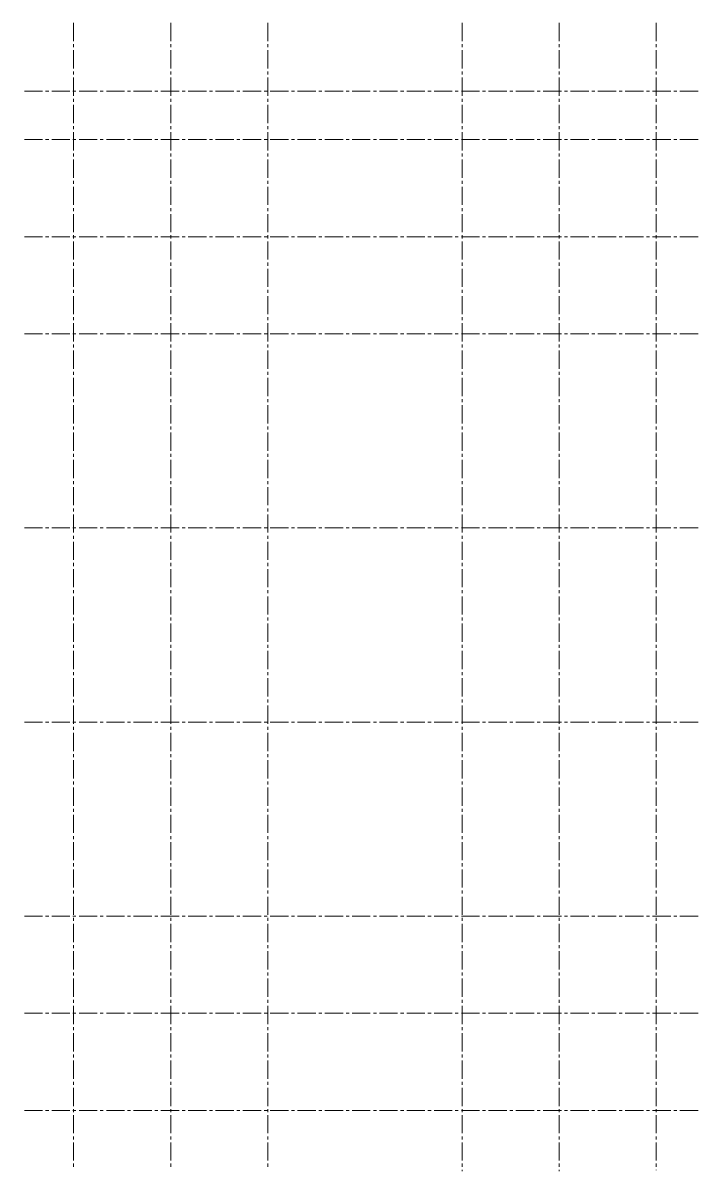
# Model space of a CAD drawing. Header units: millimetres. Extents: x 345317 to 589297, y -1113462 to -1023941.
# Drawn here: x 345317 to 373127, y -1113462 to -1066158 of the extents above; entities outside this region: 4.
import ezdxf

# ---------------------------------------------------------------- set-up
doc = ezdxf.new("R2010")
doc.units = ezdxf.units.MM
doc.linetypes.add('CENTER2', pattern=[1.125, 0.75, -0.125, 0.125, -0.125])
doc.layers.add('Net Truc', color=251, linetype='CENTER2', lineweight=9)

msp = doc.modelspace()

# ---------------------------------------------------------------- linework, layer by layer
at = {"layer": 'Net Truc', "linetype": 'CENTER2', "ltscale": 1000}
for p, q in [((347404, -1066158), (347404, -1113295)), ((351404, -1066158), (351404, -1113295)), ((355404, -1066158), (355404, -1113295)), ((363404, -1066158), (363404, -1113462)), ((367404, -1066158), (367404, -1113462)), ((371404, -1066158), (371404, -1113425)), ((373127, -1068964), (345320, -1068964)), ((373127, -1070964), (345320, -1070964)), ((373127, -1074967), (345320, -1074967)), ((373127, -1078964), (345320, -1078964)), ((373127, -1086964), (345320, -1086964)), ((373127, -1094964), (345317, -1094964)), ((373127, -1102964), (345317, -1102964)), ((373127, -1102964), (345317, -1102964)), ((373127, -1106964), (345317, -1106964)), ((373127, -1110964), (345317, -1110964)), ((373127, -1110964), (345317, -1110964))]:
    msp.add_line(p, q, dxfattribs=at)

doc.saveas('drawing.dxf')
